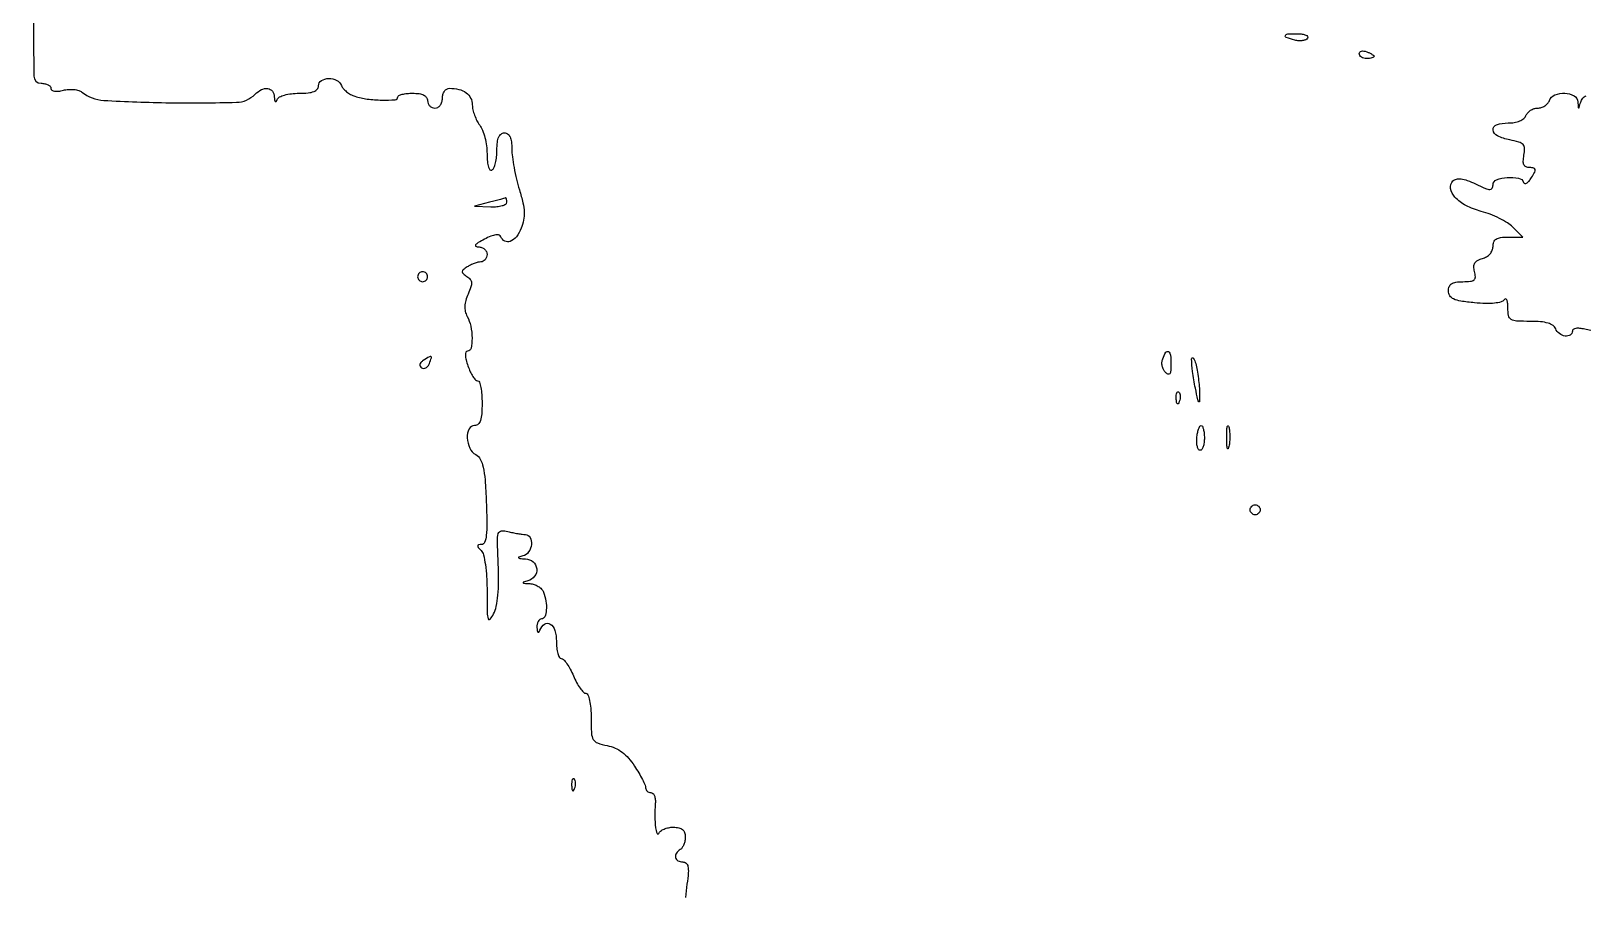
# Model space of a CAD drawing. Extents: x 0 to 1897, y 0 to 3427.
# Drawn here: x 0 to 313.7, y 2179.4 to 2353.5 of the extents above; entities that cross this region are included whole.
import ezdxf

# ---------------------------------------------------------------- set-up
doc = ezdxf.new("R2010")
doc.units = 0
doc.header["$MEASUREMENT"] = 0

msp = doc.modelspace()

# ---------------------------------------------------------------- linework, layer by layer
for points in [[(0, 2693.945209, 0.000071), (0.033176, 2460.079717, 0.001354)], [(0.251425, 2387.118151, 0.000574), (0.543644, 2344.444757, 0.411873), (2, 2343, -0.048979), (2.765372, 2342.924845, -0.068979), (3.4125, 2342.700653, -0.08916), (3.84822, 2342.370043, -0.188138), (4, 2341.980948, 0.253614), (4.191179, 2341.628281, 0.106391), (4.711769, 2341.429171, 0.066314), (5.515347, 2341.412387, 0.033601), (6.512986, 2341.592615, -0.043835), (7.565947, 2341.760695, -0.041586), (8.651155, 2341.747186, -0.044456), (9.609761, 2341.568363, -0.100779), (10.262986, 2341.233124, 0.155779), (14.654987, 2339.55, 0.010936), (27.989916, 2339.082857, 0.009802), (41.439076, 2339.169688, 0.192148), (45.174123, 2340.774123, -0.079571), (46.486028, 2341.723819, -0.151445), (47.758467, 2341.938547, -0.204547), (48.678294, 2341.390977, -0.147361), (49.078947, 2340.25, 0.021021), (49.137165, 2339.583427, 0.185333), (49.275306, 2339.327933, 0.449116), (49.45138, 2339.351958, 0.051902), (49.662281, 2339.75, -0.184347), (50.116065, 2340.238936, -0.045662), (51.154814, 2340.638018, -0.039986), (52.526719, 2340.90986, -0.028929), (54.083333, 2341, 0.021008), (55.924033, 2341.077374, 0.070548), (57.097222, 2341.345745, 0.129174), (57.754252, 2341.81746, 0.17454), (58, 2342.5, -0.258392), (58.578153, 2343.544058, -0.138658), (60.034172, 2343.968727, -0.118447), (61.669058, 2343.59013, -0.187406), (62.623766, 2342.538067, 0.08965), (62.993819, 2341.927981, 0.044379), (63.65377, 2341.303178, 0.042126), (64.475373, 2340.758828, 0.047996), (65.342381, 2340.387118, 0.045092), (67.824695, 2339.834679, 0.028263), (70.794162, 2339.619473, 0.02079), (73.476115, 2339.68852, 0.394863), (74.000598, 2340.25, -0.296042), (74.18869, 2340.540342, -0.043849), (74.881426, 2340.779687, -0.03768), (75.850333, 2340.945709, -0.023599), (77, 2341, -0.033607), (78.322075, 2340.911037, -0.082504), (79.25, 2340.625, -0.12651), (79.797909, 2340.148955, -0.152103), (80, 2339.5, 0.099038), (80.114514, 2338.927543, 0.097945), (80.440625, 2338.440625, 0.097945), (80.927543, 2338.114514, 0.099038), (81.5, 2338, 0.130775), (82.075754, 2338.153209, 0.10214), (82.5625, 2338.583333, 0.08892), (82.888136, 2339.230589, 0.072314), (83, 2340, -0.069187), (83.106283, 2340.764409, -0.085333), (83.4166, 2341.4125, -0.099977), (83.877394, 2341.845831, -0.139749), (84.418213, 2342, -0.058446), (86.325921, 2341.776239, -0.099201), (87.780854, 2341.10673, -0.11955), (88.690723, 2340.03478, -0.113227), (89.031803, 2338.643011, 0.053693), (89.149805, 2337.681561, 0.030654), (89.485547, 2336.559303, 0.030288), (89.967194, 2335.45878, 0.043644), (90.531803, 2334.55887, -0.070411), (91.096013, 2333.542985, -0.029714), (91.568717, 2332.051756, -0.028669), (91.891962, 2330.373137, -0.033241), (92, 2328.749853, 0.020729), (92.064066, 2327.2052, 0.053954), (92.274688, 2326.114196, 0.113652), (92.599268, 2325.553623, 0.357452), (93, 2325.5, 0.159713), (93.386693, 2325.95866, 0.035556), (93.70625, 2326.947275, 0.033489), (93.926586, 2328.196361, 0.026918), (94, 2329.559017, -0.026284), (94.082622, 2331.129639, -0.076643), (94.35898, 2332.176503, -0.129215), (94.832658, 2332.776738, -0.162841), (95.5, 2333, -0.158439), (96.159803, 2332.78554, -0.127463), (96.636425, 2332.206529, -0.078885), (96.920482, 2331.210088, -0.029241), (97.010824, 2329.75, 0.032166), (97.118703, 2328.157539, 0.012734), (97.462774, 2325.989897, 0.012541), (97.954249, 2323.660814, 0.015365), (98.534175, 2321.51348, -0.016536), (99.237327, 2318.885443, -0.045265), (99.501312, 2316.98324, -0.059335), (99.38733, 2315.382858, -0.05081), (98.90203, 2313.76348, -0.067161), (97.917326, 2312.070541, -0.129491), (96.679656, 2311.125148, -0.222096), (95.571206, 2311.172109, -0.194812), (94.813327, 2312.060019, 0.24745), (94.457311, 2312.401041, 0.106859), (93.782199, 2312.445547, 0.060386), (92.786245, 2312.172365, 0.023082), (91.479994, 2311.56618, 0.013954), (90.237998, 2310.87382, 0.091928), (89.705133, 2310.406652, 0.462852), (89.760356, 2310.133279, 0.125902), (90.25, 2310.006161, -0.084324), (90.918305, 2309.890224, -0.092924), (91.485938, 2309.561185, -0.100091), (91.865584, 2309.072647, -0.11579), (92, 2308.5, -0.081749), (91.905509, 2307.92593, -0.09112), (91.632812, 2307.436127, -0.099323), (91.226808, 2307.105752, -0.118755), (90.75, 2306.984687, 0.057752), (90.164408, 2306.909542, 0.026448), (89.426563, 2306.684621, 0.025767), (88.665975, 2306.362786, 0.032283), (88, 2305.984687, 0.026511), (87.20817, 2305.402596, 0.216848), (87.015153, 2305.009855, 0.231157), (87.190252, 2304.622576, 0.030055), (87.943144, 2304.071613, -0.078871), (88.614079, 2303.472301, -0.155083), (88.874526, 2302.813721, -0.101446), (88.755791, 2301.928408, -0.023005), (88.188545, 2300.514466, 0.036439), (87.708745, 2299.218905, 0.05982), (87.519975, 2298.06631, 0.06792), (87.618181, 2297.011034, 0.065837), (87.995401, 2296.008594, -0.072235), (88.715564, 2294.018278, -0.048759), (88.970289, 2291.613222, -0.052323), (88.774505, 2289.590108, -0.356488), (88.05202, 2289, 0.315701), (87.742226, 2288.782743, 0.095337), (87.646983, 2288.183046, 0.053448), (87.779798, 2287.236405, 0.022314), (88.149845, 2286, 0.025101), (88.616248, 2284.851064, 0.035037), (89.153459, 2283.88125, 0.037743), (89.683439, 2283.186047, 0.214187), (90.097825, 2283, -0.322177), (90.449481, 2282.747166, -0.031568), (90.734986, 2281.678125, -0.0306), (90.934857, 2280.224896, -0.018876), (91, 2278.5, -0.016668), (90.927513, 2276.326193, -0.063857), (90.666667, 2275, -0.12648), (90.196999, 2274.272668, -0.188641), (89.5, 2274, 0.287516), (88.387066, 2273.302355, 0.123987), (88.016967, 2271.515384, 0.098573), (88.521773, 2269.443617, 0.157558), (89.75, 2268.120066, -0.144464), (90.645359, 2267.203443, -0.067603), (91.222191, 2265.6316, -0.03606), (91.597486, 2263.054854, -0.007855), (91.852616, 2258.570376, -0.006718), (91.971033, 2254.29414, -0.031171), (91.852344, 2251.827164, -0.061204), (91.521445, 2250.430621, -0.313694), (90.902616, 2250, 0.044313), (90.300656, 2249.946546, 0.339275), (90.121378, 2249.75, 0.200322), (90.226844, 2249.420874, 0.019974), (90.8, 2248.8, -0.138857), (91.291065, 2247.920955, -0.022085), (91.666105, 2245.963862, -0.021879), (91.920971, 2243.45953, -0.0142), (92.006161, 2240.55, 0.003029), (92.035961, 2236.251273, 0.067117), (92.218778, 2235.016786, 0.601475), (92.607237, 2234.935315, 0.053422), (93.318811, 2236.00319, 0.069656), (93.861262, 2237.527218, 0.02651), (94.198755, 2239.762449, 0.022422), (94.344407, 2242.56031, 0.013554), (94.278252, 2245.878817, -0.004035), (94.089567, 2250.718246, -0.077653), (94.275294, 2252.207203, -0.304518), (94.906317, 2252.739259, -0.093034), (96.215602, 2252.639281, 0.011449), (97.181879, 2252.403997, 0.010189), (98.196145, 2252.203065, 0.010282), (99.115777, 2252.059715, 0.030797), (99.75, 2252.013655, -0.275637), (100.703679, 2251.43047, -0.150919), (100.963509, 2250.037906, -0.11992), (100.396384, 2248.502467, -0.18266), (99.25, 2247.689326, 0.01159), (98.4117, 2247.449367, 0.541772), (98.37122, 2247.306344, 0.197309), (98.607705, 2247.187999, 0.005718), (99.75, 2247.116001, -0.166572), (101.28147, 2246.501428, -0.188844), (102.016788, 2245.108686, -0.191249), (101.606817, 2243.600753, -0.169545), (100.25, 2242.689326, 0.008138), (99.342743, 2242.436391, 0.509086), (99.294969, 2242.301702, 0.228049), (99.490571, 2242.189333, 0.004734), (100.643011, 2242.116001, -0.065791), (101.507677, 2241.953767, -0.059128), (102.334816, 2241.569425, -0.062555), (103.002131, 2241.031945, -0.100686), (103.393011, 2240.418213, -0.051376), (103.884483, 2238.598197, -0.05844), (103.964493, 2236.794843, -0.07573), (103.658359, 2235.448498, -0.308253), (103, 2235, 0.174481), (102.624788, 2234.864954, 0.09916), (102.316941, 2234.485938, 0.077299), (102.122799, 2233.919486, 0.055301), (102.078947, 2233.25, 0.021021), (102.137165, 2232.583427, 0.185333), (102.275306, 2232.327933, 0.449116), (102.45138, 2232.351958, 0.051902), (102.662281, 2232.75, -0.144673), (103.617792, 2233.953888, -0.310899), (104.746698, 2233.964851, -0.174948), (105.687704, 2232.677663, -0.07134), (106, 2230.5, 0.026657), (106.071551, 2229.158864, 0.042062), (106.289808, 2228.028125, 0.051425), (106.605928, 2227.230906, 0.279594), (106.98658, 2227, -0.211046), (107.456647, 2226.792339, -0.032084), (108.11293, 2225.971875, -0.031279), (108.803462, 2224.840498, -0.022423), (109.435553, 2223.5, 0.023883), (110.072383, 2222.15961, 0.032884), (110.777108, 2221.028125, 0.034495), (111.4523, 2220.212949, 0.205336), (111.948973, 2220, -0.312989), (112.365236, 2219.711131, -0.037128), (112.696968, 2218.571465, -0.033122), (112.9259, 2216.979321, -0.01915), (113, 2215.045313, 0.012239), (113.076178, 2211.933603, 0.119943), (113.446161, 2210.683268, 0.179394), (114.298868, 2209.980442, 0.035161), (116.25, 2209.452954, -0.055506), (117.833711, 2208.954985, -0.056749), (119.256355, 2208.123498, -0.052217), (120.549927, 2206.926515, -0.036386), (121.75, 2205.338301, -0.01125), (122.611611, 2203.938776, -0.014339), (123.339063, 2202.609301, -0.01229), (123.882999, 2201.475797, -0.106105), (124, 2200.93066, 0.114388), (124.082293, 2200.575655, 0.100356), (124.314772, 2200.273381, 0.093715), (124.662374, 2200.07053, 0.085551), (125.071566, 2200, -0.208403), (125.466514, 2199.827909, -0.093406), (125.774821, 2199.339063, -0.06887), (125.952031, 2198.611391, -0.045578), (125.960875, 2197.75, 0.020703), (125.859805, 2195.187866, 0.028608), (125.995859, 2192.891269, 0.071866), (126.300243, 2191.746413, 0.667646), (126.662281, 2191.75, -0.136586), (127.0303, 2192.229096, -0.060057), (127.728399, 2192.632812, -0.053115), (128.62149, 2192.907335, -0.048059), (129.583333, 2193, -0.04831), (130.701425, 2192.891717, -0.121487), (131.438732, 2192.549209, -0.144477), (131.856466, 2191.947892, -0.080219), (132, 2191.059017, -0.046881), (131.925923, 2190.270704, -0.046318), (131.70625, 2189.50665, -0.050262), (131.383556, 2188.876024, -0.111412), (131, 2188.5, 0.106507), (130.218476, 2187.748542, 0.198243), (130.045546, 2186.901475, 0.222292), (130.519091, 2186.24857, 0.127135), (131.48087, 2186, -0.179692), (132.164558, 2185.746094, -0.168364), (132.539672, 2185.09999, -0.06952), (132.606882, 2183.847291, -0.012751), (132.35017, 2181.538112, 0.014998), (132.063594, 2178.850366, 0.107696)], [(314.728738, 2293.177342, -0.029142), (313.5, 2293.410644, 0.033931), (312.509237, 2293.588957, 0.0665), (311.709383, 2293.570901, 0.106351), (311.190502, 2293.371268, 0.253109), (311, 2293.019052, -0.259596), (310.569837, 2292.246363, -0.176021), (309.560744, 2292.035112, -0.125357), (308.377899, 2292.523428, -0.141803), (307.638374, 2293.5, 0.155561), (307.103484, 2294.16818, 0.075496), (306.101481, 2294.635487, 0.050807), (304.604631, 2294.914298, 0.02066), (302.531385, 2295, -0.01226), (299.755987, 2295.068065, -0.124367), (298.661095, 2295.402564, -0.212412), (298.141448, 2296.14888, -0.046046), (297.984687, 2297.75, 0.02395), (297.931146, 2298.750575, 0.083438), (297.760488, 2299.37243, 0.302084), (297.512379, 2299.524454, 0.244341), (297.234687, 2299.366821, -0.182483), (296.61397, 2298.909865, -0.042504), (295.320608, 2298.662944, -0.033701), (293.530587, 2298.597916, -0.016465), (291.25, 2298.74405, -0.013066), (288.48001, 2299.08662, -0.069348), (287.018969, 2299.518878, -0.146899), (286.276764, 2300.167007, -0.14124), (286, 2301.127229, -0.093145), (286.166133, 2302.011289, -0.158017), (286.637979, 2302.588909, -0.110359), (287.501416, 2302.90661, -0.033199), (288.90638, 2303, 0.02402), (290.46382, 2303.074862, 0.156173), (291.175682, 2303.3808, 0.226378), (291.433413, 2303.974117, 0.055137), (291.274299, 2305.05908, -0.060392), (291.138281, 2306.059442, -0.141314), (291.335136, 2306.781201, -0.137267), (291.891409, 2307.300392, -0.055639), (292.867919, 2307.675711, 0.073161), (293.706453, 2308.032057, 0.076381), (294.392976, 2308.610736, 0.080959), (294.843765, 2309.335542, 0.09903), (295, 2310.116631, -0.093294), (295.168825, 2311.013555, -0.160891), (295.648223, 2311.593053, -0.109483), (296.533343, 2311.90865, -0.031112), (298, 2312), (301, 2312), (298.99476, 2314.00524, 0.057305), (297.921594, 2314.857057, 0.023564), (296.297376, 2315.764105, 0.022942), (294.444931, 2316.583177, 0.02728), (292.628043, 2317.176997, -0.0519), (289.52495, 2318.362935, -0.088048), (287.308401, 2320.028462, -0.144109), (286.429841, 2321.781813, -0.245686), (286.907885, 2323.307885, -0.141076), (287.608622, 2323.695349, -0.089076), (288.548472, 2323.73966, -0.057616), (289.803238, 2323.425037, -0.02105), (291.489987, 2322.706166, 0.009332), (293.473022, 2321.805552, 0.088624), (294.37661, 2321.593163, 0.286264), (294.823734, 2321.839488, 0.128104), (295, 2322.516179, -0.313019), (295.705164, 2323.532206, -0.07029), (297.877942, 2324.011276, -0.067558), (300.159623, 2323.87823, -0.27028), (301.169956, 2322.990131, 0.28305), (301.408939, 2322.789908, 0.178515), (301.776407, 2322.86731, 0.079953), (302.255923, 2323.288282, 0.033139), (302.761764, 2323.990131, 0.016692), (303.410717, 2325.110867, 0.169978), (303.492307, 2325.633898, 0.30711), (303.211394, 2325.919043, 0.049275), (302.391897, 2326, -0.100275), (301.665666, 2326.147125, -0.186315), (301.239595, 2326.558764, -0.12253), (301.097107, 2327.298158, -0.033867), (301.24119, 2328.48137, 0.049781), (301.36408, 2329.852267, 0.186449), (301.050103, 2330.641244, 0.137338), (300.211757, 2331.155726, 0.023006), (298.357767, 2331.592661, -0.061517), (295.871925, 2332.384354, -0.267119), (295.010168, 2333.597738, -0.354853), (295.706641, 2334.645885, -0.075726), (298.031385, 2335, 0.042163), (299.28116, 2335.105577, 0.056447), (300.373225, 2335.421176, 0.067387), (301.195612, 2335.901561, 0.136118), (301.638374, 2336.5, -0.093208), (301.991782, 2337.073477, -0.06679), (302.569538, 2337.559375, -0.064917), (303.27421, 2337.88787, -0.076792), (304, 2338, 0.076792), (304.72579, 2338.11213, 0.064917), (305.430462, 2338.440625, 0.06679), (306.008218, 2338.926523, 0.093208), (306.361626, 2339.5, -0.205625), (307.489705, 2340.658711, -0.109589), (309.495239, 2341.013079, -0.119227), (311.346226, 2340.479313, -0.251756), (312.116001, 2339.25, 0.002441), (312.197138, 2338.110297, 0.375478), (312.282834, 2338.026119, 0.354476), (312.383574, 2338.09853, 0.002352), (312.682976, 2339.217031, -0.114334), (313.084744, 2339.980303, -0.109936), (313.786308, 2340.502211, -0.079124)]]:
    msp.add_lwpolyline(points, format="xyb")
for points in [[(257.558021, 2352.09388, -0.15438), (257.198685, 2351.78447, -0.064046), (256.575304, 2351.607491, -0.054994), (255.805232, 2351.577577, -0.046215), (254.999004, 2351.710511, -0.01719), (253.27602, 2352.224963, -0.439388), (253.098164, 2352.625086, -0.284356), (253.561938, 2352.947157, -0.013228), (255.559017, 2353, -0.034022), (256.501616, 2352.935787, -0.072514), (257.201819, 2352.733827, -0.140077), (257.552033, 2352.436488, -0.293546)], [(271, 2348.393011, -0.289661), (270.903916, 2348.241071, -0.046727), (270.559375, 2348.115447, -0.039339), (270.074824, 2348.028469, -0.024748), (269.5, 2348, -0.062722), (268.926468, 2348.07223, -0.08088), (268.440625, 2348.284531, -0.098158), (268.115494, 2348.599211, -0.152681), (268, 2348.968615, -0.184534), (268.122486, 2349.289193, -0.147206), (268.440625, 2349.483616, -0.100118), (268.925634, 2349.511135, -0.055937), (269.5, 2349.361626, -0.02136), (270.074558, 2349.112506, -0.030395), (270.559375, 2348.839659, -0.030693), (270.912889, 2348.579329, -0.222225)], [(92.5, 2319), (89.5, 2318.23663), (92.75, 2318.118315, 0.029134), (93.995289, 2318.145544, 0.046232), (95.045312, 2318.328505, 0.059173), (95.776923, 2318.623369, 0.273926), (96, 2319, 0.023727), (95.982182, 2319.375256, 0.045382), (95.926563, 2319.671495, 0.07082), (95.845715, 2319.85366, 0.380324), (95.75, 2319.881685, -0.043204), (95.562657, 2319.812093, -0.001101), (94.692188, 2319.573885, -0.002341), (93.667658, 2319.301087, -0.001595)], [(78, 2304, 0.099038), (78.076342, 2303.618362, 0.097945), (78.29375, 2303.29375, 0.097945), (78.618362, 2303.076342, 0.099038), (79, 2303, 0.099038), (79.381638, 2303.076342, 0.097945), (79.70625, 2303.29375, 0.097945), (79.923658, 2303.618362, 0.099038), (80, 2304, 0.099038), (79.923658, 2304.381638, 0.097945), (79.70625, 2304.70625, 0.097945), (79.381638, 2304.923658, 0.099038), (79, 2305, 0.099038), (78.618362, 2304.923658, 0.097945), (78.29375, 2304.70625, 0.097945), (78.076342, 2304.381638, 0.099038)], [(79.143237, 2287.109687, 0.054355), (78.645679, 2286.712747, 0.139231), (78.421959, 2286.314776, 0.195339), (78.477693, 2285.946951, 0.120839), (78.788452, 2285.630744, 0.142705), (79.215022, 2285.512651, 0.124025), (79.664536, 2285.632332, 0.102314), (80.069549, 2285.981097, 0.072515), (80.36383, 2286.505744, 0.009546), (80.780379, 2287.656463, 0.376273), (80.684824, 2287.887906, 0.255418), (80.384832, 2287.875699, 0.005993)], [(230, 2286.3, -0.017854), (229.9538, 2285.006563, -0.139509), (229.75, 2284.445878, -0.362202), (229.399692, 2284.356457, -0.085285), (228.867217, 2284.732783, -0.085436), (228.478836, 2285.282667, -0.06262), (228.24385, 2285.99318, -0.061901), (228.190333, 2286.749087, -0.078522), (228.335833, 2287.432783, -0.04135), (228.980291, 2288.770123, -0.433661), (229.511203, 2288.889246, -0.223857), (229.911863, 2288.209636, -0.023065)], [(235.766686, 2280.5, -0.005108), (235.75156, 2278.839935, -0.696327), (235.616568, 2278.792949, -0.119951), (235.433831, 2279.170784, -0.001937), (234.942631, 2281.5, -0.015645), (234.347122, 2284.914287, -0.038235), (234.181581, 2287.459059, -0.724567), (234.506055, 2287.561309, -0.093484), (235, 2286.5, -0.018987), (235.292908, 2285.133808, -0.011535), (235.540104, 2283.5, -0.011553), (235.71067, 2281.86567, -0.019947)], [(231.683114, 2278.8125, -0.054073), (231.461564, 2278.395823, -0.470617), (231.279315, 2278.37858, -0.168741), (231.137993, 2278.670344, -0.018894), (231.078947, 2279.416667, -0.028489), (231.089945, 2280.112848, -0.077125), (231.200665, 2280.592839, -0.208169), (231.385309, 2280.77538, -0.296942), (231.604167, 2280.729167, -0.126455), (231.797407, 2280.402231, -0.060344), (231.876576, 2279.916927, -0.05415), (231.839148, 2279.359369, -0.051402)], [(236.75, 2271.5, -0.03281), (236.687092, 2270.542352, -0.050414), (236.496259, 2269.734375, -0.065163), (236.217872, 2269.176448, -0.249447), (235.886202, 2269, -0.26408), (235.569839, 2269.179616, -0.070392), (235.336923, 2269.734375, -0.052272), (235.212773, 2270.542153, -0.032668), (235.229309, 2271.5, -0.024604), (235.356269, 2272.457891, -0.037945), (235.568399, 2273.265625, -0.043509), (235.825831, 2273.842644, -0.272508), (236.093108, 2274, -0.289276), (236.347045, 2273.839667, -0.046907), (236.557038, 2273.265625, -0.039442), (236.702413, 2272.458037, -0.02482)], [(241.707261, 2269.761659, -0.082665), (241.54341, 2269.319562, -0.67161), (241.394187, 2269.339362, -0.053901), (241.284834, 2270.071102, -0.008901), (241.252183, 2271.5, -0.009782), (241.273069, 2272.938425, -0.038992), (241.37161, 2273.814362, -0.417468), (241.523779, 2273.916221, -0.285845), (241.68708, 2273.761659, -0.041951), (241.830983, 2272.934218, -0.020826), (241.880728, 2271.869594, -0.020511), (241.840609, 2270.754739, -0.028254)], [(248, 2257, -0.099038), (247.923658, 2256.618362, -0.097945), (247.70625, 2256.29375, -0.097945), (247.381638, 2256.076342, -0.099038), (247, 2256, -0.099038), (246.618362, 2256.076342, -0.097945), (246.29375, 2256.29375, -0.097945), (246.076342, 2256.618362, -0.099038), (246, 2257, -0.099038), (246.076342, 2257.381638, -0.097945), (246.29375, 2257.70625, -0.097945), (246.618362, 2257.923658, -0.099038), (247, 2258, -0.099038), (247.381638, 2257.923658, -0.097945), (247.70625, 2257.70625, -0.097945), (247.923658, 2257.381638, -0.099038)], [(109.078947, 2201.416667, 0.018894), (109.137993, 2200.670344, 0.168741), (109.279315, 2200.37858, 0.470617), (109.461564, 2200.395823, 0.054073), (109.683114, 2200.8125, 0.051402), (109.839148, 2201.359369, 0.05415), (109.876576, 2201.916927, 0.060344), (109.797407, 2202.402231, 0.126455), (109.604167, 2202.729167, 0.296942), (109.385309, 2202.77538, 0.208169), (109.200665, 2202.592839, 0.077125), (109.089945, 2202.112848, 0.028489)]]:
    msp.add_lwpolyline(points, format="xyb", close=True)

doc.saveas('drawing.dxf')
